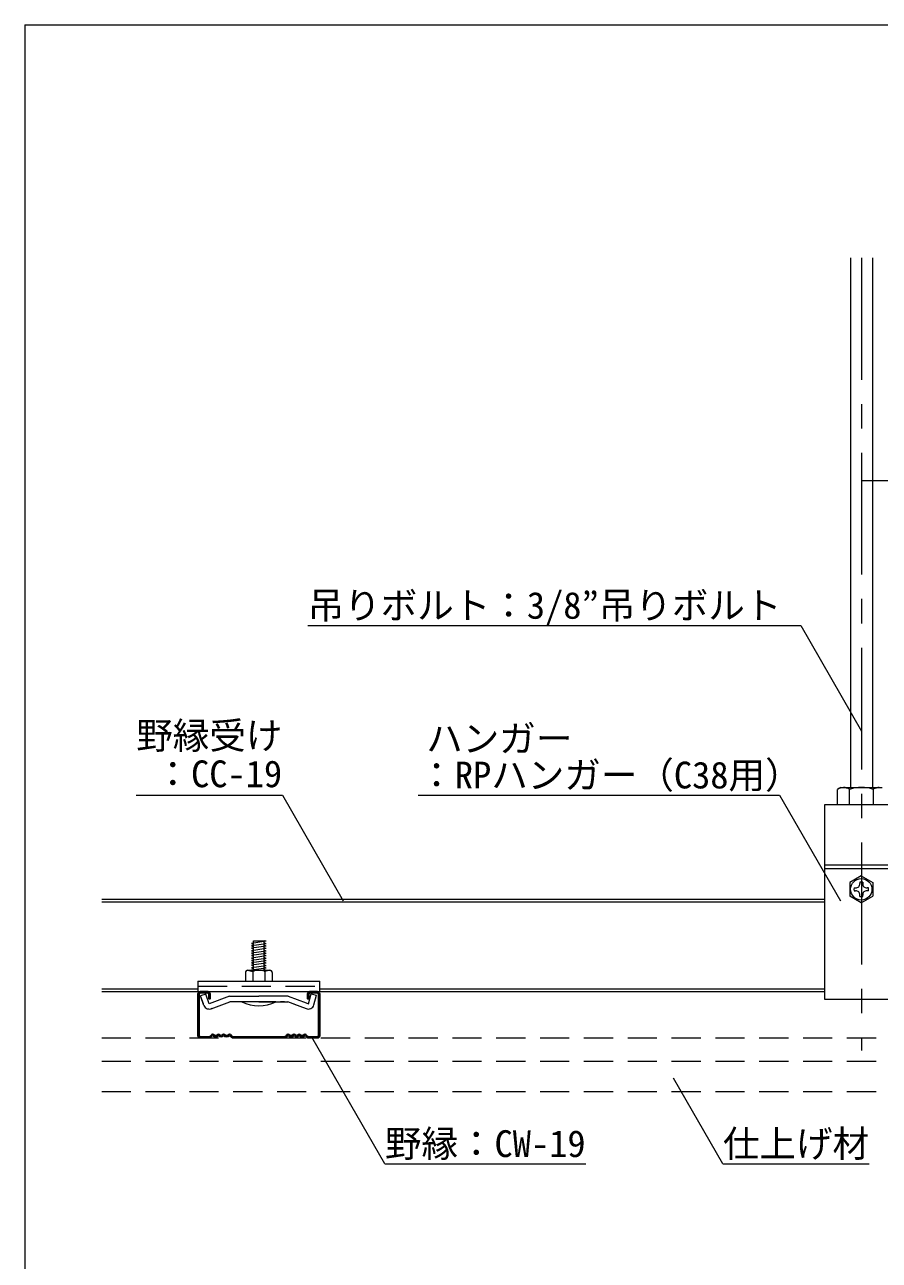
# Model space of a CAD drawing. Units: millimetres on the paper, enlarged 40 times, with parts at other scales. Extents: x -7800 to 7800, y -5578 to 5491.
# Drawn here: x 78 to 1482, y -4428 to -2400 of the extents above; entities that cross this region are included whole.
import ezdxf
from ezdxf.enums import TextEntityAlignment as Align

# ---------------------------------------------------------------- set-up
doc = ezdxf.new("R2010")
doc.units = ezdxf.units.MM
doc.header["$LTSCALE"] = 40
doc.linetypes.add('CHAIN1', pattern=[8, 5, -1, 1, -1])
doc.linetypes.add('DASHED1', pattern=[1.8, 1.2, -0.6])
for name, color, linetype, lineweight in [('7-0_中心線', 4, 'CHAIN1', 9), ('7-1_吊り材', 4, 'Continuous', 9), ('7-2_野縁受け', 3, 'Continuous', 18), ('7-3_野縁', 2, 'Continuous', 25), ('7-5_寸法', 7, 'Continuous', 9), ('7-6_文字', 7, 'Continuous', 18), ('7-A_クリップ', 6, 'DASHED1', 35), ('7-B_ビス', 3, 'Continuous', 18), ('7-C_パネル', 7, 'DASHED1', 18), ('F-2_太線１', 3, 'Continuous', 18)]:
    doc.layers.add(name, color=color, linetype=linetype, lineweight=lineweight)
doc.styles.add('ＭＳ ゴシック', font='')
doc.styles.get('ＭＳ ゴシック').set_extended_font_data('MS Gothic')

msp = doc.modelspace()

# ---------------------------------------------------------------- linework, layer by layer
at = {"layer": '7-0_中心線'}
msp.add_line((1452.62, -2782.59), (1452.62, -4083.72), dxfattribs=at)
at = {"layer": '7-1_吊り材', "color": 7, "lineweight": 18}
for p, q in [((1434.62, -2782.59), (1434.62, -3652.05)), ((1470.62, -2782.59), (1470.62, -3652.05)), ((1418.67, -3652.05), (1413.42, -3655.09)), ((1413.42, -3680.05), (1413.42, -3655.09)), ((1418.67, -3652.05), (1486.56, -3652.05)), ((1433.02, -3680.05), (1433.02, -3655.09)), ((1472.22, -3680.05), (1472.22, -3655.09)), ((1392.62, -4000.05), (1392.62, -3680.05)), ((1392.62, -3680.05), (1512.62, -3680.05)), ((1413.42, -3680.05), (1491.82, -3680.05)), ((1392.62, -3779.25), (1512.62, -3779.25)), ((1392.62, -3784.79), (1512.62, -3784.79)), ((1512.62, -4000.05), (1392.62, -4000.05))]:
    msp.add_line(p, q, dxfattribs=at)
at = {"layer": '7-1_吊り材'}
for p, q in [((1452.42, -3797.25), (1433.37, -3808.25)), ((1433.37, -3808.25), (1433.37, -3830.25)), ((1450.02, -3807.5), (1450.02, -3809.72)), ((1452.42, -3797.25), (1471.48, -3808.25)), ((1454.82, -3807.5), (1454.82, -3809.72)), ((1454.82, -3807.5), (1454.82, -3810.76)), ((1471.48, -3808.25), (1471.48, -3830.25)), ((1452.42, -3841.25), (1433.37, -3830.25)), ((1440.67, -3816.85), (1443.02, -3816.85)), ((1440.67, -3821.65), (1443.02, -3821.65)), ((1450.02, -3831.01), (1450.02, -3828.79)), ((1452.42, -3841.25), (1471.48, -3830.25)), ((1454.82, -3831.01), (1454.82, -3827.75)), ((1454.82, -3831.01), (1454.82, -3828.79)), ((1464.18, -3816.85), (1461.83, -3816.85)), ((1464.18, -3821.65), (1461.83, -3821.65))]:
    msp.add_line(p, q, dxfattribs=at)
msp.add_circle((1452.42, -3819.25), 17.6, dxfattribs=at)
at = {"layer": '7-1_吊り材', "color": 7, "lineweight": 18}
for centre, radius, start, end in [((1426.23, -3679.14), 27.25, 96.34294, 118.04132), ((1422.55, -3671.56), 19.52, 57.57118, 88.04459), ((1452.62, -3716.92), 64.86, 72.41205, 107.58797), ((1482.68, -3671.56), 19.52, 91.95543, 122.42883)]:
    msp.add_arc(centre, radius, start, end, dxfattribs=at)
at = {"layer": '7-1_吊り材'}
for centre, radius, start, end in [((1443.65, -3810.47), 6.42, 264.363, 6.67345), ((1452.42, -3819.25), 12, 78.46304, 101.53696), ((1461.2, -3810.47), 6.42, 173.32655, 275.637), ((1452.42, -3819.25), 12, 168.46304, 191.51331), ((1443.65, -3828.04), 6.42, 353.32655, 95.637), ((1452.42, -3819.25), 12, 258.46304, 281.53696), ((1461.2, -3828.04), 6.42, 84.363, 186.67345), ((1452.42, -3819.25), 12, 348.48669, 11.53696)]:
    msp.add_arc(centre, radius, start, end, dxfattribs=at)
at = {"layer": '7-2_野縁受け'}
for p, q in [((204.76, -3835.25), (1392.62, -3835.25)), ((204.76, -3840.05), (1392.62, -3840.05)), ((204.76, -3982.45), (362.76, -3982.45)), ((204.76, -3987.25), (362.76, -3987.25)), ((562.76, -3982.45), (1392.62, -3982.45)), ((562.76, -3987.25), (1392.62, -3987.25))]:
    msp.add_line(p, q, dxfattribs=at)
at = {"layer": '7-3_野縁'}
for p, q in [((362.76, -3991.25), (362.76, -4059.08)), ((364.76, -4059.25), (364.76, -3991.25)), ((366.76, -3987.25), (378.76, -3987.25)), ((378.76, -3989.25), (366.76, -3989.25)), ((380.76, -3991.25), (380.76, -3999.25)), ((544.76, -3991.25), (544.76, -3999.25)), ((546.76, -3987.25), (558.76, -3987.25)), ((558.76, -3989.25), (546.76, -3989.25)), ((560.76, -4059.25), (560.76, -3991.25)), ((562.76, -3991.25), (562.76, -4059.08)), ((366.76, -4061.25), (381.13, -4061.25)), ((381.13, -4061.25), (366.79, -4061.25)), ((381.13, -4063.25), (366.79, -4063.25)), ((381.13, -4063.25), (366.79, -4063.25)), ((382.54, -4060.67), (385.37, -4057.84)), ((385.37, -4057.84), (382.54, -4060.67)), ((386.79, -4059.25), (383.96, -4062.08)), ((386.79, -4059.25), (383.96, -4062.08)), ((414.79, -4059.25), (417.61, -4062.08)), ((416.2, -4057.84), (419.03, -4060.67)), ((420.38, -4063.25), (462.73, -4063.25)), ((420.44, -4061.25), (505.13, -4061.25)), ((505.07, -4063.25), (462.73, -4063.25)), ((509.37, -4057.84), (506.55, -4060.67)), ((510.79, -4059.25), (507.96, -4062.08)), ((538.79, -4059.25), (541.62, -4062.08)), ((538.79, -4059.25), (541.62, -4062.08)), ((543.03, -4060.67), (540.2, -4057.84)), ((540.2, -4057.84), (543.03, -4060.67)), ((558.76, -4061.25), (544.44, -4061.25)), ((544.44, -4061.25), (558.79, -4061.25)), ((544.44, -4063.25), (558.79, -4063.25)), ((544.44, -4063.25), (558.79, -4063.25))]:
    msp.add_line(p, q, dxfattribs=at)
for points in [[(380.76, -3999.25), (382.76, -3999.25), (382.76, -3991.25)], [(544.76, -3999.25), (542.76, -3999.25), (542.76, -3991.25)]]:
    msp.add_lwpolyline(points, dxfattribs=at)
for centre, radius, start, end in [((366.76, -3991.25), 4, 90.00299, 180.00299), ((366.76, -3991.25), 2, 90, 180), ((378.76, -3991.25), 4, 0.00299, 90.00299), ((378.76, -3991.25), 2, 0.00699, 90), ((546.76, -3991.25), 4, 89.99699, 179.99699), ((546.76, -3991.25), 2, 90, 180), ((558.76, -3991.25), 4, 359.99699, 89.99699), ((558.76, -3991.25), 2, 0, 90), ((366.75, -4059.25), 4, 177.476, 270), ((366.75, -4059.25), 4, 177.476, 270), ((366.76, -4059.25), 2, 180, 270), ((381.13, -4059.25), 2, 269.99998, 314.99998), ((381.13, -4059.25), 2, 270, 314.99998), ((381.13, -4059.25), 4, 270, 314.99998), ((381.13, -4059.25), 4, 270, 315), ((386.79, -4059.25), 2, 46.39717, 135), ((391.79, -4054), 7.25, 226.39717, 313.60281), ((391.79, -4054), 5.25, 226.39717, 313.60281), ((396.79, -4059.25), 2, 36.86989, 133.60281), ((400.79, -4056.25), 5, 216.86989, 323.1301), ((400.79, -4056.25), 3, 216.86989, 323.1301), ((404.79, -4059.25), 2, 36.86989, 143.1301), ((404.79, -4059.25), 2, 46.39717, 143.1301), ((409.79, -4054), 7.25, 226.39717, 313.60281), ((409.79, -4054), 5.25, 226.39717, 313.60281), ((414.79, -4059.25), 2, 44.99998, 133.60281), ((420.44, -4059.25), 4, 225, 270), ((420.44, -4059.25), 2, 225, 270), ((505.13, -4059.25), 2, 270, 315), ((505.13, -4059.25), 4, 270, 315), ((510.79, -4059.25), 2, 46.39719, 135.00002), ((515.79, -4054), 7.25, 226.39719, 313.60283), ((515.79, -4054), 5.25, 226.39719, 313.60283), ((520.79, -4059.25), 2, 36.8699, 143.13011), ((520.79, -4059.25), 2, 36.8699, 133.60283), ((524.79, -4056.25), 5, 216.8699, 323.13011), ((524.79, -4056.25), 3, 216.8699, 323.13011), ((528.79, -4059.25), 2, 46.39719, 143.13011), ((533.79, -4054), 7.25, 226.39719, 313.60283), ((533.79, -4054), 5.25, 226.39719, 313.60283), ((538.79, -4059.25), 2, 45, 133.60283), ((544.44, -4059.25), 4, 225.00002, 270), ((544.44, -4059.25), 4, 225, 270), ((544.44, -4059.25), 2, 225, 270), ((544.44, -4059.25), 2, 225.00002, 270), ((558.76, -4059.25), 4, 269.99997, 2.524), ((558.76, -4059.25), 4, 270, 2.524), ((558.76, -4059.25), 2, 270, 0)]:
    msp.add_arc(centre, radius, start, end, dxfattribs=at)
at = {"layer": '7-5_寸法', "color": 4}
msp.add_line((1452.62, -3147.91), (2052.62, -3147.91), dxfattribs=at)
at = {"layer": '7-6_文字'}
for p, q in [((543.02, -3386.23), (1353.02, -3386.23)), ((1353.02, -3386.23), (1453.02, -3559.43)), ((261.45, -3664.81), (501.45, -3664.81)), ((501.45, -3664.81), (601.45, -3838.02)), ((724.71, -3664.81), (1318.26, -3664.81)), ((1318.26, -3664.81), (1418.26, -3838.02)), ((669.93, -4269.98), (549.93, -4062.13)), ((1225.15, -4269.98), (1143.79, -4129.05)), ((669.93, -4269.98), (999.93, -4269.98)), ((1225.15, -4269.98), (1465.15, -4269.98))]:
    msp.add_line(p, q, dxfattribs=at)
at = {"layer": '7-A_クリップ', "color": 7, "linetype": 'Continuous', "lineweight": 18}
for p, q in [((362.76, -3970.05), (562.76, -3970.05)), ((362.76, -3970.05), (362.76, -3987.25)), ((562.76, -3987.25), (562.76, -3970.05)), ((362.76, -3987.25), (562.76, -3987.25)), ((375.59, -3991.21), (366.95, -3994.36)), ((371.73, -4007.49), (366.95, -3994.36)), ((372.54, -4009.74), (366.95, -3994.36)), ((374.63, -3987.18), (368.63, -3987.18)), ((381.33, -4006.99), (375.59, -3991.21)), ((414.79, -3994.81), (381.33, -4006.99)), ((414.79, -3994.81), (462.76, -3994.81)), ((510.73, -3994.81), (462.76, -3994.81)), ((510.73, -3994.81), (462.76, -3994.81)), ((510.73, -3994.81), (462.76, -3994.81)), ((510.73, -3994.81), (540.34, -4005.59)), ((553.18, -4008.96), (557.41, -3993.15)), ((384.41, -4015.22), (415.19, -4004.01)), ((462.76, -4004.01), (499.34, -4004.01)), ((462.76, -4004.01), (501.68, -4004.01)), ((462.76, -4004.01), (507.61, -4004.01)), ((500.71, -4004.01), (507.61, -4004.01)), ((502.67, -4004.01), (510.32, -4004.01)), ((523.3, -4008.74), (510.32, -4004.01)), ((541.11, -4015.22), (520.33, -4007.66)), ((539.16, -4005.16), (544.18, -4006.99))]:
    msp.add_line(p, q, dxfattribs=at)
at = {"layer": '7-A_クリップ', "color": 7, "lineweight": 18}
msp.add_line((362.76, -3978.05), (562.76, -3978.05), dxfattribs=at)
at = {"layer": '7-A_クリップ', "color": 4, "linetype": 'Continuous', "lineweight": 9}
msp.add_line((505, -4004.01), (498.28, -4004.01), dxfattribs=at)
at = {"layer": '7-A_クリップ', "color": 7, "linetype": 'Continuous', "lineweight": 18}
for points in [[(381.33, -4006.99), (375.59, -3991.21), (366.95, -3994.36)], [(544.18, -4006.99), (548.53, -3990.77), (557.41, -3993.15)], [(462.76, -4004.01), (417.91, -4004.01), (415.19, -4004.01)]]:
    msp.add_lwpolyline(points, dxfattribs=at)
for centre, start, end in [((381.19, -4006.59), 200, 300), ((544.29, -4006.58), 245, 345)]:
    msp.add_arc(centre, 9.2, start, end, dxfattribs=at)
at = {"layer": '7-B_ビス'}
for p, q in [((474.76, -3904.64), (450.76, -3908.01)), ((450.76, -3908.01), (453.76, -3909.59)), ((474.76, -3908.64), (450.76, -3912.01)), ((450.76, -3912.01), (453.76, -3913.59)), ((453.76, -3952.05), (453.76, -3904.01)), ((453.76, -3904.01), (471.76, -3904.01)), ((474.76, -3904.64), (471.76, -3904.01)), ((471.76, -3952.05), (471.76, -3904.13)), ((474.76, -3908.64), (471.76, -3907.06)), ((474.76, -3912.64), (471.76, -3911.06)), ((474.76, -3916.64), (471.76, -3915.06)), ((474.76, -3920.64), (471.76, -3919.06)), ((474.76, -3924.64), (471.76, -3923.06)), ((474.76, -3928.64), (471.76, -3927.06)), ((474.76, -3932.64), (471.76, -3931.06)), ((474.76, -3936.64), (471.76, -3935.06)), ((443.43, -3952.72), (441.55, -3953.66)), ((443.43, -3952.72), (441.55, -3953.66)), ((444.76, -3952.05), (480.76, -3952.05)), ((446.2, -3952.41), (452.76, -3954.06)), ((446.2, -3952.41), (452.76, -3954.06)), ((450.76, -3948.01), (453.76, -3949.59)), ((474.76, -3948.64), (450.76, -3952.01)), ((474.76, -3948.64), (450.76, -3952.01)), ((452.76, -3954.06), (452.76, -3954.12)), ((452.76, -3954.12), (452.76, -3970.05)), ((471.64, -3953.62), (472.76, -3954.03)), ((474.76, -3940.64), (471.76, -3939.06)), ((474.76, -3944.64), (471.76, -3943.06)), ((474.76, -3948.64), (471.76, -3947.06)), ((474.76, -3948.64), (471.76, -3947.06)), ((473.64, -3952.05), (471.76, -3951.06)), ((473.64, -3952.05), (471.76, -3951.06)), ((479.34, -3952.4), (472.76, -3954.03)), ((479.34, -3952.4), (472.76, -3954.03)), ((482.07, -3952.7), (483.93, -3953.62)), ((482.07, -3952.7), (483.93, -3953.62)), ((440.76, -3956.05), (440.76, -3970.05)), ((440.76, -3970.05), (484.76, -3970.05)), ((484.76, -3956.05), (484.76, -3970.05)), ((490.76, -4004.01), (434.76, -4004.01))]:
    msp.add_line(p, q, dxfattribs=at)
for points in [[(474.76, -3912.64), (450.76, -3916.01), (453.76, -3917.59)], [(474.76, -3916.64), (450.76, -3920.01), (453.76, -3921.59)], [(474.76, -3920.64), (450.76, -3924.01), (453.76, -3925.59)], [(474.76, -3924.64), (450.76, -3928.01), (453.76, -3929.59)], [(474.76, -3928.64), (450.76, -3932.01), (453.76, -3933.59)], [(474.76, -3932.64), (450.76, -3936.01), (453.76, -3937.59)], [(474.76, -3936.64), (450.76, -3940.01), (453.76, -3941.59)], [(474.76, -3940.64), (450.76, -3944.01), (453.76, -3945.59)], [(474.76, -3944.64), (450.76, -3948.01), (453.76, -3949.59)], [(471.64, -3953.62), (472.76, -3954.03), (472.76, -3970.05)]]:
    msp.add_lwpolyline(points, dxfattribs=at)
for centre, radius, start, end in [((444.76, -3956.05), 4, 90, 180), ((445.22, -3956.29), 4, 75.94201, 116.60205), ((445.22, -3956.29), 4, 75.94201, 116.60205), ((462.76, -3978.06), 26, 70.01815, 112.61985), ((462.76, -3978.06), 26, 70.01815, 112.61985), ((480.3, -3956.29), 4, 63.73468, 103.86023), ((480.3, -3956.29), 4, 63.73468, 103.86023), ((480.76, -3956.05), 4, 0, 90), ((462.76, -3948.01), 62.61, 243.43494, 296.56505)]:
    msp.add_arc(centre, radius, start, end, dxfattribs=at)
at = {"layer": '7-C_パネル'}
for p, q in [((204.76, -4063.25), (1812.62, -4063.25)), ((204.76, -4101.25), (1812.62, -4101.25)), ((204.76, -4151.25), (1812.62, -4151.25))]:
    msp.add_line(p, q, dxfattribs=at)
at = {"layer": 'F-2_太線１'}
for q in [(4458.58, -2399.73), (78.17, -4783.77)]:
    msp.add_line((78.17, -2399.73), q, dxfattribs=at)

# ---------------------------------------------------------------- texts
at = {"layer": '7-6_文字', "style": 'ＭＳ ゴシック'}
for s, p in [('吊りボルト：3/8”吊りボルト', (543.02, -3388.23)), ('野縁受け', (261.45, -3602.02)), ('ハンガー', (737.71, -3606.81)), ('：CC-19', (291.45, -3664.81)), ('：RPハンガー（C38用）', (724.71, -3666.81)), ('野縁：CW-19', (669.93, -4271.98)), ('仕上げ材', (1225.15, -4271.98))]:
    msp.add_text(s, height=43.99, dxfattribs=at).set_placement(p, align=Align.BOTTOM_LEFT)

doc.saveas('drawing.dxf')
